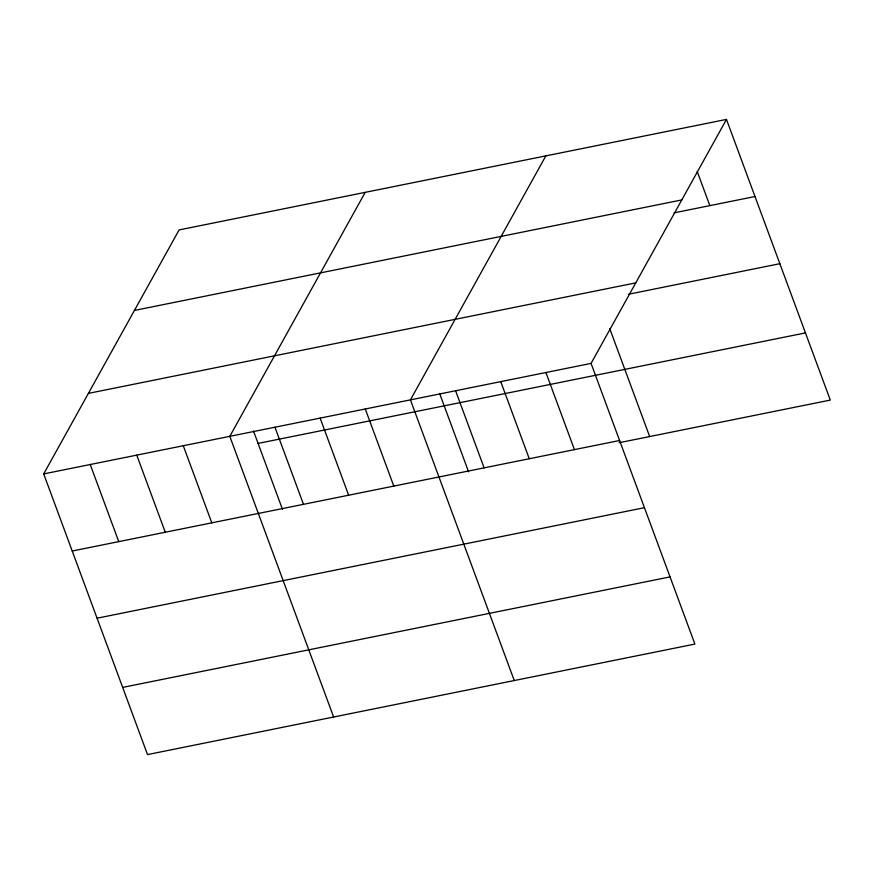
<?xml version="1.0" encoding="UTF-8"?>
<svg xmlns="http://www.w3.org/2000/svg" width="874" height="874" viewBox="0 0 874 874"><rect width="100%" height="100%" fill="white"/><g stroke="black" fill="none" stroke-linecap="round" stroke-linejoin="round"><path stroke-width="1.31" d="M726.48 119.41L591.064 363.398L694.896 644.072L147.52 754.59L43.7 473.916L179.104 229.928L726.48 119.41L830.3 400.084L619.12 442.725M365.212 192.346L229.807 436.334L333.628 717.019M545.846 155.878L410.43 399.866L514.262 680.54M134.421 310.445L681.786 199.928M673.985 212.874L754.994 196.519M88.383 393.398L635.748 282.881M628.439 294.265L779.848 263.697M43.7 473.916L591.064 363.398M258.081 443.424L805.446 332.907M72.225 551.024L619.59 440.507M97.069 618.202L644.444 507.685M122.677 687.412L670.041 576.895M697.212 171.501L709.841 205.641M609.735 328.591L649.666 436.552M545.911 372.51L574.436 449.629M500.747 381.632L529.273 458.741M455.594 390.754L484.12 467.863M439.622 393.486L468.573 471.785M365.277 408.988L393.803 486.097M320.124 418.1L348.65 495.219M274.96 427.222L303.486 504.331M253.515 431.068L282.477 509.356M183.278 445.729L211.803 522.849M136.748 455.125L165.273 532.233M90.23 464.52L118.755 541.629"/></g></svg>
